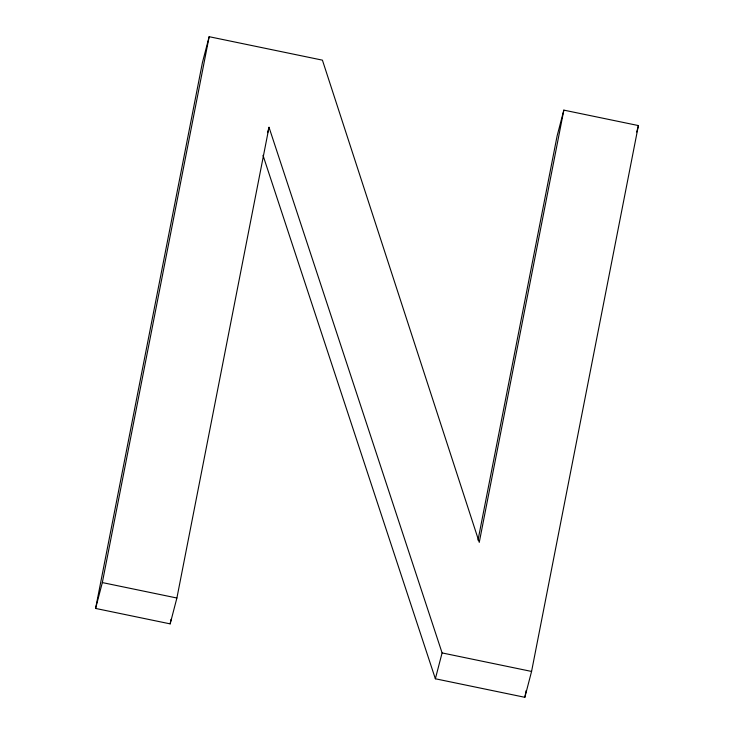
<?xml version="1.0" encoding="UTF-8"?>
<svg xmlns="http://www.w3.org/2000/svg" width="734" height="734" viewBox="0 0 734 734"><rect width="100%" height="100%" fill="white"/><g stroke="black" fill="none" stroke-linecap="round" stroke-linejoin="round"><path stroke-width="1.1" d="M435.363 678.776L442.097 652.921L269.02 127.294L176.894 598.017L170.16 623.872L95.594 608.431L202.428 62.555L209.162 36.7L322.419 60.151L479.256 542.362L563.84 110.128L638.406 125.569L531.572 671.445L524.838 697.3L435.363 678.776L263.001 155.324M95.594 608.431L102.329 582.576L209.162 36.7M170.16 623.872L171.04 619.377M478.008 540.151L557.106 135.983L563.84 110.128M524.838 697.3L526.159 690.547M267.616 132.68L269.02 127.294M636.717 132.028L638.406 125.569M102.329 582.576L176.894 598.017M442.097 652.921L531.572 671.445"/></g></svg>
